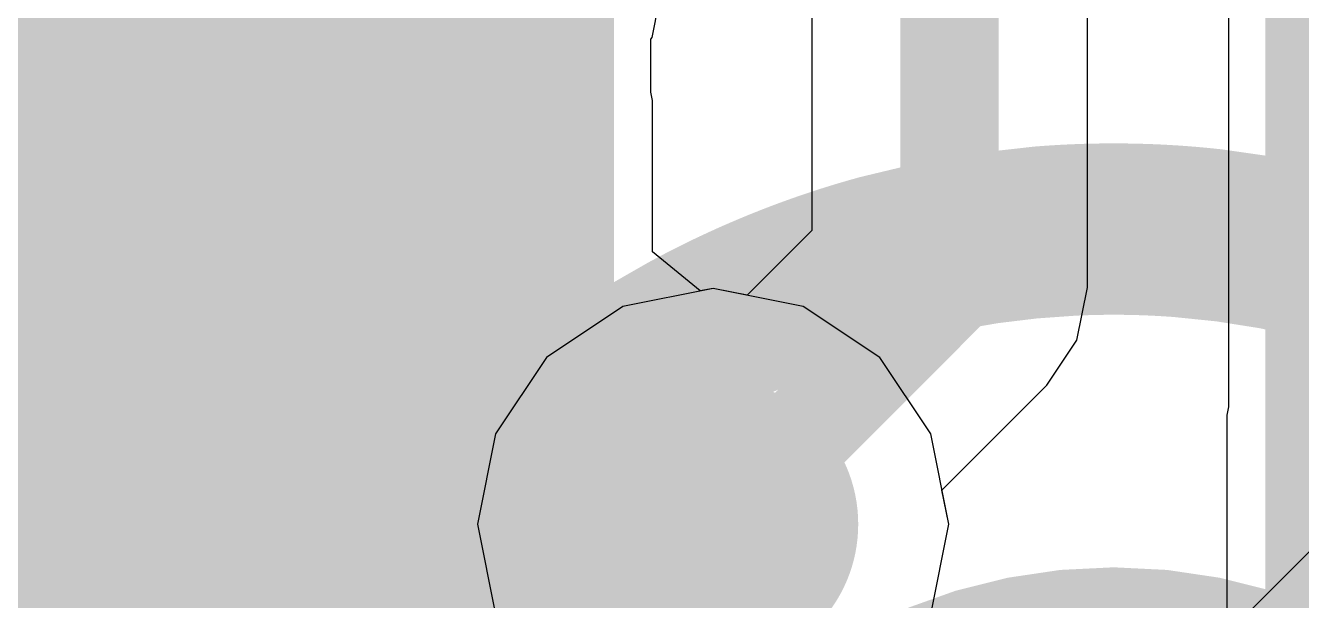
# Model space of a CAD drawing. Header units: inches. Extents: x -27 to 89, y -7 to 71.
# Drawn here: x 2.25 to 4.888, y 10.059 to 11.246 of the extents above; entities that cross this region are included whole.
import ezdxf

# ---------------------------------------------------------------- set-up
doc = ezdxf.new("R2010")
doc.units = ezdxf.units.IN
for name, color, linetype in [('Bottom Layer', 5, 'Continuous'), ('Bottom Paste', 16, 'Continuous'), ('Bottom Solder', 6, 'Continuous'), ('Dimensions', 6, 'Continuous'), ('Top Layer', 1, 'Continuous'), ('Top Overlay', 2, 'Continuous'), ('Via Holes', 16, 'Continuous')]:
    doc.layers.add(name, color=color, linetype=linetype)

# ---------------------------------------------------------------- blocks, each defined once
blk = doc.blocks.new('TC_0522C_1_7_260G__28')
at = {"layer": 'Top Overlay'}
blk.add_lwpolyline([(1.8796, -2.20979746, 0.127, 0.127, 0), (1.4224, -2.66699746, 0.127, 0.127, 0)], format="xyseb", dxfattribs=at)
blk.add_lwpolyline([(1.84785, -2.20979746, 0.0635, 0.0635, 1), (1.91135, -2.20979746, 0.0635, 0.0635, 1)], format="xyseb", close=True, dxfattribs=at)
blk = doc.blocks.new('TSOT_23_8_B_33')
at = {"layer": 'Bottom Layer'}
for points in [[(1.82500016, 0.09999853000000007), (0.77499972, 0.09999852999999992), (0.77499972, 0.5499976299999999), (1.82500016, 0.5499976300000001)], [(1.82500016, -0.5500001699999999), (0.77499972, -0.5500001700000001), (0.77499972, -0.1000010700000001), (1.82500016, -0.1000010699999999)]]:
    blk.add_hatch(color=5, dxfattribs=at).paths.add_polyline_path(points)
at = {"layer": 'Bottom Paste'}
for points in [[(1.82500016, 0.09999853000000007), (0.77499972, 0.09999852999999992), (0.77499972, 0.5499976299999999), (1.82500016, 0.5499976300000001)], [(1.82500016, -0.5500001699999999), (0.77499972, -0.5500001700000001), (0.77499972, -0.1000010700000001), (1.82500016, -0.1000010699999999)]]:
    blk.add_hatch(color=16, dxfattribs=at).paths.add_polyline_path(points)
at = {"layer": 'Bottom Solder'}
for points in [[(-0.6733997199999999, -0.001601469999999926), (-1.92660016, -0.001601470000000074), (-1.92660016, 0.6515976299999999), (-0.6733997199999999, 0.65159763)], [(1.92660016, -0.001601469999999926), (0.6733997199999999, -0.001601470000000074), (0.6733997199999999, 0.6515976299999999), (1.92660016, 0.65159763)], [(-0.6733997199999999, -0.6516001699999999), (-1.92660016, -0.65160017), (-1.92660016, 0.001598929999999926), (-0.6733997199999999, 0.001598930000000074)], [(1.92660016, -0.6516001699999999), (0.6733997199999999, -0.65160017), (0.6733997199999999, 0.001598929999999926), (1.92660016, 0.001598930000000074)], [(-0.6733997199999999, -1.30160141), (-1.92660016, -1.30160141), (-1.92660016, -0.64840231), (-0.6733997199999999, -0.6484023099999998)], [(1.92660016, -1.30160141), (0.6733997199999999, -1.30160141), (0.6733997199999999, -0.64840231), (1.92660016, -0.6484023099999998)]]:
    blk.add_hatch(color=6, dxfattribs=at).paths.add_polyline_path(points)

msp = doc.modelspace()

# ---------------------------------------------------------------- hatches: boundary and pattern name
at = {"layer": 'Bottom Layer'}
for points in [[(1.21206768, 10.6409998), (3.36520028, 10.6409998), (3.36520028, 11.09100144), (1.21206768, 11.09100144)], [(1.21206768, 9.991001099999998), (3.6717986, 9.991001099999998), (3.6717986, 10.44100274), (1.21206768, 10.44100274)]]:
    msp.add_hatch(color=5, dxfattribs=at).paths.add_polyline_path(points)
h = msp.add_hatch(color=5, dxfattribs=at)
edge = h.paths.add_edge_path()
edge.add_arc((3.67180114, 10.21600192), 0.2999994, 0, 360)
at = {"layer": 'Top Layer'}
h = msp.add_hatch(color=1, dxfattribs=at)
edge = h.paths.add_edge_path()
edge.add_arc((3.67180114, 10.21600192), 0.2999994, 0, 360)
at = {"layer": 'Via Holes'}
h = msp.add_hatch(color=7, dxfattribs=at)
edge = h.paths.add_edge_path()
edge.add_arc((3.67180114, 10.21600192), 0.1499997, 0, 360)

# ---------------------------------------------------------------- linework, layer by layer
at = {"layer": 'Bottom Layer'}
for p, q in [((3.875798699999999, 13.01265876), (3.875798699999999, 10.82287142)), ((4.4455461, 10.70487318), (4.4455461, 12.89467068)), ((3.54568252, 11.22162856), (3.559482339999999, 11.29100104)), ((4.73739972, 11.27349536), (4.73739972, 10.45850842)), ((3.54300028, 11.21761536), (3.54568252, 11.22162856)), ((3.54300028, 11.10850712), (3.54300028, 11.21761536)), ((3.54648262, 11.09100144), (3.54300028, 11.10850712)), ((3.54648262, 10.77832998), (3.54648262, 11.09100144)), ((3.875798699999999, 10.82287142), (3.74210326, 10.68917598)), ((3.644656159999999, 10.69776118), (3.54648262, 10.77832998)), ((3.67180114, 10.70316122), (3.644656159999999, 10.69776118)), ((3.74210326, 10.68917598), (3.67180114, 10.70316122)), ((4.42386212, 10.59585638), (4.4455461, 10.70487318)), ((4.36210964, 10.50343594), (4.42386212, 10.59585638)), ((4.1449752, 10.28630404), (4.36210202, 10.50343086)), ((4.36210202, 10.50343086), (4.36210964, 10.50343594)), ((4.73739972, 10.45850842), (4.73391738, 10.44100274)), ((4.73391738, 10.44100274), (4.73391738, 9.991001099999998)), ((4.15896044, 10.21600192), (4.1449752, 10.28630404)), ((4.121876439999999, 10.02957354), (4.15896044, 10.21600192))]:
    msp.add_line(p, q, dxfattribs=at)
for points in [[(4.1606724, 10.70487318, 0.2032, 0.2032, 0), (4.1606724, 13.01267146, 0.2032, 0.2032, 0)], [(3.67180114, 10.21600192, 0.2032, 0.2032, 0), (4.1606724, 10.70487318, 0.2032, 0.2032, 0)]]:
    msp.add_lwpolyline(points, format="xyseb", dxfattribs=at)
for points in [[(4.1098724, 10.70487318, 0.1016, 0.1016, 1), (4.2114724, 10.70487318, 0.1016, 0.1016, 1)], [(4.1098724, 10.70487318, 0.1016, 0.1016, 1), (4.2114724, 10.70487318, 0.1016, 0.1016, 1)], [(3.62100114, 10.21600192, 0.1016, 0.1016, 1), (3.72260114, 10.21600192, 0.1016, 0.1016, 1)]]:
    msp.add_lwpolyline(points, format="xyseb", close=True, dxfattribs=at)
at = {"layer": 'Dimensions'}
for points in [[(2.04999844, 10.40857964, 0.254, 0.254, 0), (3.09141876, 11.44999996, 0.254, 0.254, 0)], [(2.09999834, 10.38787102, 0.254, 0.254, 0), (3.11212992, 11.40000006, 0.254, 0.254, 0)], [(3.19999868, 11.10000066, 0.254, 0.254, 0), (3.19999868, 11.40000006, 0.254, 0.254, 0)], [(1.94999864, 11.10000066, 0.254, 0.254, 0), (2.74141946, 11.10000066, 0.254, 0.254, 0)], [(2.40000028, 10.60000166, 0.254, 0.254, 0), (2.89999928, 11.10000066, 0.254, 0.254, 0)], [(2.89999928, 11.10000066, 0.254, 0.254, 0), (3.19999868, 11.10000066, 0.254, 0.254, 0)], [(4.442876559999999, 10.87481442, 0.254, 0.254, -0.005186159092730853), (4.482828219999999, 10.87557896, 0.254, 0.254, 0)], [(4.482828219999999, 10.8755815, 0.254, 0.254, 0), (4.49999862, 10.8756577, 0.254, 0.254, 0)], [(4.49999862, 10.8256578, 0.254, 0.254, 0), (4.49999862, 10.8756577, 0.254, 0.254, 0)], [(4.49999862, 10.87565516, 0.254, 0.254, -0.005919131516809911), (4.54565766, 10.87511668, 0.254, 0.254, 0)], [(4.54565766, 10.87511668, 0.254, 0.254, -0.005964967505764538), (4.59111604, 10.8734987, 0.254, 0.254, 0)], [(4.00859752, 10.81038732, 0.254, 0.254, -0.04655982643987391), (4.346524199999999, 10.8695109, 0.254, 0.254, 0)], [(4.346524199999999, 10.8695109, 0.254, 0.254, -0.006764474387067879), (4.397415639999999, 10.87292466, 0.254, 0.254, 0)], [(4.397415639999999, 10.8729272, 0.254, 0.254, -0.005970431829915432), (4.442876559999999, 10.87481442, 0.254, 0.254, 0)], [(4.59111604, 10.8734987, 0.254, 0.254, -0.006757568537898818), (4.642015099999999, 10.8703872, 0.254, 0.254, 0)], [(4.642015099999999, 10.87038974, 0.254, 0.254, -0.009071971370668066), (4.709485119999999, 10.86411848, 0.254, 0.254, 0)], [(4.709485119999999, 10.86412102, 0.254, 0.254, -0.04649026391168175), (5.04545092, 10.79471298, 0.254, 0.254, 0)], [(4.49999862, 7.174346839999999, 0.254, 0.254, -0.9999999999999999), (4.49999862, 10.8256578, 0.254, 0.254, 0)], [(4.49999862, 10.7756579, 0.254, 0.254, 0), (4.49999862, 10.8256578, 0.254, 0.254, 0)], [(4.49999862, 10.8256578, 0.254, 0.254, -0.9999999999999999), (4.49999862, 7.174346839999999, 0.254, 0.254, 0)], [(3.94356082, 10.79137288, 0.254, 0.254, -0.009085292812609573), (4.00859752, 10.81038732, 0.254, 0.254, 0)], [(3.85223004, 10.76028074, 0.254, 0.254, -0.005973471920888639), (3.895089999999999, 10.7755182, 0.254, 0.254, 0)], [(3.895089999999999, 10.7755182, 0.254, 0.254, -0.006767347338275768), (3.94355828, 10.79137288, 0.254, 0.254, 0)], [(4.156202, 10.74214006, 0.254, 0.254, -0.03733031429911782), (4.41637928, 10.77372242, 0.254, 0.254, 0)], [(4.41637928, 10.77372496, 0.254, 0.254, -0.0061585918161188), (4.46048892, 10.77522864, 0.254, 0.254, 0)], [(4.46048638, 10.77522864, 0.254, 0.254, -0.004472244566945118), (4.492881539999999, 10.7756452, 0.254, 0.254, 0)], [(4.492881539999999, 10.77564266, 0.254, 0.254, 0), (4.49999862, 10.7756579, 0.254, 0.254, 0)], [(4.49999862, 10.7756579, 0.254, 0.254, -0.004945146306876818), (4.5358812, 10.77530484, 0.254, 0.254, 0)], [(4.5358812, 10.7753023, 0.254, 0.254, -0.005620357007558278), (4.57619608, 10.77405262, 0.254, 0.254, 0)], [(4.57619608, 10.77405262, 0.254, 0.254, -0.00795104455283453), (4.63255868, 10.77077094, 0.254, 0.254, 0)], [(4.632556139999999, 10.77077348, 0.254, 0.254, -0.04138337073966245), (4.91954566, 10.72541162, 0.254, 0.254, 0)], [(3.8042088, 10.7418251, 0.254, 0.254, 0), (3.809580899999999, 10.74396378, 0.254, 0.254, 0)], [(3.809580899999999, 10.74396378, 0.254, 0.254, 0), (3.81489966, 10.74606182, 0.254, 0.254, 0)], [(3.8149022, 10.74606436, 0.254, 0.254, -0.005189178097863506), (3.85223004, 10.76028074, 0.254, 0.254, 0)], [(3.741252359999999, 10.71536592, 0.254, 0.254, 0), (3.7470588, 10.71790846, 0.254, 0.254, 0)], [(3.7470588, 10.71790846, 0.254, 0.254, 0), (3.75288302, 10.72044084, 0.254, 0.254, 0)], [(3.75288302, 10.72044084, 0.254, 0.254, 0), (3.75871486, 10.72295036, 0.254, 0.254, 0)], [(3.75871486, 10.72295036, 0.254, 0.254, 0), (3.78187204, 10.7327192, 0.254, 0.254, 0)], [(3.78187204, 10.7327192, 0.254, 0.254, 0), (3.787561639999999, 10.73507124, 0.254, 0.254, 0)], [(3.787561639999999, 10.73507124, 0.254, 0.254, 0), (3.79318774, 10.73737502, 0.254, 0.254, 0)], [(3.79318774, 10.73737502, 0.254, 0.254, 0), (3.798742719999999, 10.739628, 0.254, 0.254, 0)], [(3.798742719999999, 10.739628, 0.254, 0.254, 0), (3.8042088, 10.7418251, 0.254, 0.254, 0)], [(4.04186136, 10.71554626, 0.254, 0.254, -0.006782711978862424), (4.08896312, 10.72746648, 0.254, 0.254, 0)], [(4.08896312, 10.72746394, 0.254, 0.254, -0.009708849412929231), (4.156202, 10.74214006, 0.254, 0.254, 0)], [(4.91954566, 10.72541416, 0.254, 0.254, -0.006796890249180593), (4.96677188, 10.71321454, 0.254, 0.254, 0)], [(3.5627691, 10.50819336, 0.254, 0.254, -0.06820306394631001), (4.002816479999999, 10.70463188, 0.254, 0.254, 0)], [(3.65195104, 10.6731943, 0.254, 0.254, -0.006510276867035417), (3.6960937, 10.69475636, 0.254, 0.254, 0)], [(3.6960937, 10.69475636, 0.254, 0.254, 0), (3.72405656, 10.70769258, 0.254, 0.254, 0)], [(3.72405656, 10.70769258, 0.254, 0.254, 0), (3.72974108, 10.7102529, 0.254, 0.254, 0)], [(3.72974108, 10.7102529, 0.254, 0.254, 0), (3.7354764, 10.71281068, 0.254, 0.254, 0)], [(3.7354764, 10.71281068, 0.254, 0.254, 0), (3.741252359999999, 10.71536592, 0.254, 0.254, 0)], [(4.002816479999999, 10.70462934, 0.254, 0.254, -0.005603698608993755), (4.0418639, 10.71554626, 0.254, 0.254, 0)], [(4.96677188, 10.71321454, 0.254, 0.254, 0), (4.9971833, 10.70463188, 0.254, 0.254, 0)], [(4.9971833, 10.70463188, 0.254, 0.254, -0.0902708687378922), (5.565394, 10.42052526, 0.254, 0.254, 0)], [(3.597783, 10.64472852, 0.254, 0.254, -0.008195232430908061), (3.65195358, 10.67319176, 0.254, 0.254, 0)], [(3.4120328, 10.52836858, 0.254, 0.254, -0.02980162167334047), (3.597783, 10.64473106, 0.254, 0.254, 0)], [(1.94999864, 10.60000166, 0.254, 0.254, 0), (2.24142046, 10.60000166, 0.254, 0.254, 0)], [(2.40000028, 10.30000226, 0.254, 0.254, 0), (2.40000028, 10.60000166, 0.254, 0.254, 0)], [(3.32936088, 10.46585664, 0.254, 0.254, -0.01403472944456146), (3.41203534, 10.52836604, 0.254, 0.254, 0)], [(3.43460324, 10.42052526, 0.254, 0.254, -0.02183236184637699), (3.5627691, 10.50819336, 0.254, 0.254, 0)], [(3.2822388, 10.42682192, 0.254, 0.254, -0.00819593829096714), (3.32936088, 10.46585918, 0.254, 0.254, 0)], [(3.24534784, 10.39438612, 0.254, 0.254, -0.006510992796722916), (3.2822388, 10.42682192, 0.254, 0.254, 0)], [(3.38933282, 10.38537928, 0.254, 0.254, -0.004975569639750354), (3.41644986, 10.40672036, 0.254, 0.254, 0)], [(3.41644986, 10.40672036, 0.254, 0.254, 0), (3.43460578, 10.42052526, 0.254, 0.254, 0)], [(3.213651179999999, 10.36512278, 0.254, 0.254, -0.00565666967148726), (3.2453453, 10.39438612, 0.254, 0.254, 0)], [(3.3579054, 10.3595297, 0.254, 0.254, -0.005806380584478714), (3.38933282, 10.38537928, 0.254, 0.254, 0)], [(3.15197998, 10.3041958, 0.254, 0.254, -0.01117700047584817), (3.213653719999999, 10.36512024, 0.254, 0.254, 0)], [(3.317895319999999, 10.32480028, 0.254, 0.254, -0.007482622135642392), (3.3579054, 10.35953224, 0.254, 0.254, 0)], [(3.12368946, 10.12148598, 0.254, 0.254, -0.03913888874331477), (3.31789786, 10.32479774, 0.254, 0.254, 0)], [(2.09999834, 10.30000226, 0.254, 0.254, 0), (2.40000028, 10.30000226, 0.254, 0.254, 0)], [(3.12224928, 10.27279124, 0.254, 0.254, -0.00561330057413452), (3.15197744, 10.3041958, 0.254, 0.254, 0)], [(3.08927246, 10.2362254, 0.254, 0.254, -0.006462547606187688), (3.12225182, 10.27279378, 0.254, 0.254, 0)], [(3.04954686, 10.1895021, 0.254, 0.254, -0.00813929296984378), (3.08927246, 10.23622286, 0.254, 0.254, 0)], [(2.85511494, 9.90193346, 0.254, 0.254, -0.04710975130365379), (3.04954686, 10.1895021, 0.254, 0.254, 0)], [(3.04301144, 10.01467644, 0.254, 0.254, -0.01871900268722525), (3.12368946, 10.12148344, 0.254, 0.254, 0)], [(2.98593764, 9.92757476, 0.254, 0.254, -0.01472009655486775), (3.0430089, 10.01467898, 0.254, 0.254, 0)], [(4.49999862, 8.00000178, 0.254, 0.254, -0.9999999999999999), (4.49999862, 10.00000286, 0.254, 0.254, 0)], [(4.49999862, 10.00000286, 0.254, 0.254, -0.9999999999999999), (4.49999862, 8.00000178, 0.254, 0.254, 0)], [(4.49999862, 9.900000519999999, 0.254, 0.254, 0), (4.49999862, 10.00000032, 0.254, 0.254, 0)]]:
    msp.add_lwpolyline(points, format="xyseb", dxfattribs=at)
for points in [[(2.67791946, 11.10000066, 0.127, 0.127, 1), (2.80491946, 11.10000066, 0.127, 0.127, 1)], [(2.83649928, 11.10000066, 0.127, 0.127, 1), (2.96349928, 11.10000066, 0.127, 0.127, 1)], [(2.83649928, 11.10000066, 0.127, 0.127, 1), (2.96349928, 11.10000066, 0.127, 0.127, 1)], [(3.13649868, 11.10000066, 0.127, 0.127, 1), (3.26349868, 11.10000066, 0.127, 0.127, 1)], [(3.13649868, 11.10000066, 0.127, 0.127, 1), (3.26349868, 11.10000066, 0.127, 0.127, 1)], [(4.41932822, 10.8755815, 0.127, 0.127, 1), (4.546328219999999, 10.8755815, 0.127, 0.127, 1)], [(4.41932822, 10.87557896, 0.127, 0.127, 1), (4.546328219999999, 10.87557896, 0.127, 0.127, 1)], [(4.43649862, 10.8756577, 0.127, 0.127, 1), (4.56349862, 10.8756577, 0.127, 0.127, 1)], [(4.43649862, 10.8756577, 0.127, 0.127, 1), (4.56349862, 10.8756577, 0.127, 0.127, 1)], [(4.43649862, 10.87565516, 0.127, 0.127, 1), (4.56349862, 10.87565516, 0.127, 0.127, 1)], [(4.482157659999999, 10.87511668, 0.127, 0.127, 1), (4.60915766, 10.87511668, 0.127, 0.127, 1)], [(4.482157659999999, 10.87511668, 0.127, 0.127, 1), (4.60915766, 10.87511668, 0.127, 0.127, 1)], [(4.2830242, 10.8695109, 0.127, 0.127, 1), (4.4100242, 10.8695109, 0.127, 0.127, 1)], [(4.2830242, 10.8695109, 0.127, 0.127, 1), (4.4100242, 10.8695109, 0.127, 0.127, 1)], [(4.33391564, 10.8729272, 0.127, 0.127, 1), (4.46091564, 10.8729272, 0.127, 0.127, 1)], [(4.33391564, 10.87292466, 0.127, 0.127, 1), (4.46091564, 10.87292466, 0.127, 0.127, 1)], [(4.37937656, 10.87481442, 0.127, 0.127, 1), (4.50637656, 10.87481442, 0.127, 0.127, 1)], [(4.37937656, 10.87481442, 0.127, 0.127, 1), (4.50637656, 10.87481442, 0.127, 0.127, 1)], [(4.52761604, 10.8734987, 0.127, 0.127, 1), (4.65461604, 10.8734987, 0.127, 0.127, 1)], [(4.52761604, 10.8734987, 0.127, 0.127, 1), (4.65461604, 10.8734987, 0.127, 0.127, 1)], [(4.5785151, 10.87038974, 0.127, 0.127, 1), (4.7055151, 10.87038974, 0.127, 0.127, 1)], [(4.5785151, 10.8703872, 0.127, 0.127, 1), (4.7055151, 10.8703872, 0.127, 0.127, 1)], [(4.64598512, 10.86412102, 0.127, 0.127, 1), (4.77298512, 10.86412102, 0.127, 0.127, 1)], [(4.64598512, 10.86411848, 0.127, 0.127, 1), (4.77298512, 10.86411848, 0.127, 0.127, 1)], [(4.43649862, 10.8256578, 0.127, 0.127, 1), (4.56349862, 10.8256578, 0.127, 0.127, 1)], [(4.43649862, 10.8256578, 0.127, 0.127, 1), (4.56349862, 10.8256578, 0.127, 0.127, 1)], [(4.43649862, 10.8256578, 0.127, 0.127, 1), (4.56349862, 10.8256578, 0.127, 0.127, 1)], [(4.43649862, 10.8256578, 0.127, 0.127, 1), (4.56349862, 10.8256578, 0.127, 0.127, 1)], [(3.94509752, 10.81038732, 0.127, 0.127, 1), (4.07209752, 10.81038732, 0.127, 0.127, 1)], [(3.94509752, 10.81038732, 0.127, 0.127, 1), (4.07209752, 10.81038732, 0.127, 0.127, 1)], [(3.83159, 10.7755182, 0.127, 0.127, 1), (3.95859, 10.7755182, 0.127, 0.127, 1)], [(3.83159, 10.7755182, 0.127, 0.127, 1), (3.95859, 10.7755182, 0.127, 0.127, 1)], [(3.88005828, 10.79137288, 0.127, 0.127, 1), (4.00705828, 10.79137288, 0.127, 0.127, 1)], [(3.88006082, 10.79137288, 0.127, 0.127, 1), (4.00706082, 10.79137288, 0.127, 0.127, 1)], [(4.35287928, 10.77372496, 0.127, 0.127, 1), (4.47987928, 10.77372496, 0.127, 0.127, 1)], [(4.35287928, 10.77372242, 0.127, 0.127, 1), (4.47987928, 10.77372242, 0.127, 0.127, 1)], [(4.39698638, 10.77522864, 0.127, 0.127, 1), (4.52398638, 10.77522864, 0.127, 0.127, 1)], [(4.39698892, 10.77522864, 0.127, 0.127, 1), (4.52398892, 10.77522864, 0.127, 0.127, 1)], [(4.42938154, 10.7756452, 0.127, 0.127, 1), (4.556381539999999, 10.7756452, 0.127, 0.127, 1)], [(4.42938154, 10.77564266, 0.127, 0.127, 1), (4.556381539999999, 10.77564266, 0.127, 0.127, 1)], [(4.43649862, 10.7756579, 0.127, 0.127, 1), (4.56349862, 10.7756579, 0.127, 0.127, 1)], [(4.43649862, 10.7756579, 0.127, 0.127, 1), (4.56349862, 10.7756579, 0.127, 0.127, 1)], [(4.43649862, 10.7756579, 0.127, 0.127, 1), (4.56349862, 10.7756579, 0.127, 0.127, 1)], [(4.4723812, 10.77530484, 0.127, 0.127, 1), (4.5993812, 10.77530484, 0.127, 0.127, 1)], [(4.4723812, 10.7753023, 0.127, 0.127, 1), (4.5993812, 10.7753023, 0.127, 0.127, 1)], [(4.51269608, 10.77405262, 0.127, 0.127, 1), (4.639696079999999, 10.77405262, 0.127, 0.127, 1)], [(4.51269608, 10.77405262, 0.127, 0.127, 1), (4.639696079999999, 10.77405262, 0.127, 0.127, 1)], [(4.56905614, 10.77077348, 0.127, 0.127, 1), (4.69605614, 10.77077348, 0.127, 0.127, 1)], [(4.569058679999999, 10.77077094, 0.127, 0.127, 1), (4.696058679999999, 10.77077094, 0.127, 0.127, 1)], [(3.746080899999999, 10.74396378, 0.127, 0.127, 1), (3.8730809, 10.74396378, 0.127, 0.127, 1)], [(3.746080899999999, 10.74396378, 0.127, 0.127, 1), (3.8730809, 10.74396378, 0.127, 0.127, 1)], [(3.75139966, 10.74606182, 0.127, 0.127, 1), (3.878399659999999, 10.74606182, 0.127, 0.127, 1)], [(3.751402199999999, 10.74606436, 0.127, 0.127, 1), (3.8784022, 10.74606436, 0.127, 0.127, 1)], [(3.78873004, 10.76028074, 0.127, 0.127, 1), (3.91573004, 10.76028074, 0.127, 0.127, 1)], [(3.78873004, 10.76028074, 0.127, 0.127, 1), (3.91573004, 10.76028074, 0.127, 0.127, 1)], [(3.6835588, 10.71790846, 0.127, 0.127, 1), (3.810558799999999, 10.71790846, 0.127, 0.127, 1)], [(3.6835588, 10.71790846, 0.127, 0.127, 1), (3.810558799999999, 10.71790846, 0.127, 0.127, 1)], [(3.68938302, 10.72044084, 0.127, 0.127, 1), (3.81638302, 10.72044084, 0.127, 0.127, 1)], [(3.68938302, 10.72044084, 0.127, 0.127, 1), (3.81638302, 10.72044084, 0.127, 0.127, 1)], [(3.69521486, 10.72295036, 0.127, 0.127, 1), (3.82221486, 10.72295036, 0.127, 0.127, 1)], [(3.69521486, 10.72295036, 0.127, 0.127, 1), (3.82221486, 10.72295036, 0.127, 0.127, 1)], [(3.71837204, 10.7327192, 0.127, 0.127, 1), (3.84537204, 10.7327192, 0.127, 0.127, 1)], [(3.71837204, 10.7327192, 0.127, 0.127, 1), (3.84537204, 10.7327192, 0.127, 0.127, 1)], [(3.72406164, 10.73507124, 0.127, 0.127, 1), (3.85106164, 10.73507124, 0.127, 0.127, 1)], [(3.72406164, 10.73507124, 0.127, 0.127, 1), (3.85106164, 10.73507124, 0.127, 0.127, 1)], [(3.72968774, 10.73737502, 0.127, 0.127, 1), (3.85668774, 10.73737502, 0.127, 0.127, 1)], [(3.72968774, 10.73737502, 0.127, 0.127, 1), (3.85668774, 10.73737502, 0.127, 0.127, 1)], [(3.73524272, 10.739628, 0.127, 0.127, 1), (3.86224272, 10.739628, 0.127, 0.127, 1)], [(3.73524272, 10.739628, 0.127, 0.127, 1), (3.86224272, 10.739628, 0.127, 0.127, 1)], [(3.740708799999999, 10.7418251, 0.127, 0.127, 1), (3.8677088, 10.7418251, 0.127, 0.127, 1)], [(3.740708799999999, 10.7418251, 0.127, 0.127, 1), (3.8677088, 10.7418251, 0.127, 0.127, 1)], [(4.02546312, 10.72746648, 0.127, 0.127, 1), (4.15246312, 10.72746648, 0.127, 0.127, 1)], [(4.02546312, 10.72746394, 0.127, 0.127, 1), (4.15246312, 10.72746394, 0.127, 0.127, 1)], [(4.092702, 10.74214006, 0.127, 0.127, 1), (4.219702, 10.74214006, 0.127, 0.127, 1)], [(4.092702, 10.74214006, 0.127, 0.127, 1), (4.219702, 10.74214006, 0.127, 0.127, 1)], [(4.856045659999999, 10.72541416, 0.127, 0.127, 1), (4.983045659999999, 10.72541416, 0.127, 0.127, 1)], [(4.856045659999999, 10.72541162, 0.127, 0.127, 1), (4.983045659999999, 10.72541162, 0.127, 0.127, 1)], [(3.6325937, 10.69475636, 0.127, 0.127, 1), (3.759593699999999, 10.69475636, 0.127, 0.127, 1)], [(3.6325937, 10.69475636, 0.127, 0.127, 1), (3.759593699999999, 10.69475636, 0.127, 0.127, 1)], [(3.66055656, 10.70769258, 0.127, 0.127, 1), (3.78755656, 10.70769258, 0.127, 0.127, 1)], [(3.66055656, 10.70769258, 0.127, 0.127, 1), (3.78755656, 10.70769258, 0.127, 0.127, 1)], [(3.66624108, 10.7102529, 0.127, 0.127, 1), (3.79324108, 10.7102529, 0.127, 0.127, 1)], [(3.66624108, 10.7102529, 0.127, 0.127, 1), (3.79324108, 10.7102529, 0.127, 0.127, 1)], [(3.6719764, 10.71281068, 0.127, 0.127, 1), (3.7989764, 10.71281068, 0.127, 0.127, 1)], [(3.6719764, 10.71281068, 0.127, 0.127, 1), (3.7989764, 10.71281068, 0.127, 0.127, 1)], [(3.677752359999999, 10.71536592, 0.127, 0.127, 1), (3.80475236, 10.71536592, 0.127, 0.127, 1)], [(3.677752359999999, 10.71536592, 0.127, 0.127, 1), (3.80475236, 10.71536592, 0.127, 0.127, 1)], [(3.93931648, 10.70463188, 0.127, 0.127, 1), (4.066316479999999, 10.70463188, 0.127, 0.127, 1)], [(3.93931648, 10.70462934, 0.127, 0.127, 1), (4.066316479999999, 10.70462934, 0.127, 0.127, 1)], [(3.97836136, 10.71554626, 0.127, 0.127, 1), (4.10536136, 10.71554626, 0.127, 0.127, 1)], [(3.9783639, 10.71554626, 0.127, 0.127, 1), (4.1053639, 10.71554626, 0.127, 0.127, 1)], [(4.903271879999999, 10.71321454, 0.127, 0.127, 1), (5.03027188, 10.71321454, 0.127, 0.127, 1)], [(4.903271879999999, 10.71321454, 0.127, 0.127, 1), (5.03027188, 10.71321454, 0.127, 0.127, 1)], [(4.9336833, 10.70463188, 0.127, 0.127, 1), (5.0606833, 10.70463188, 0.127, 0.127, 1)], [(4.9336833, 10.70463188, 0.127, 0.127, 1), (5.0606833, 10.70463188, 0.127, 0.127, 1)], [(3.58845104, 10.6731943, 0.127, 0.127, 1), (3.71545104, 10.6731943, 0.127, 0.127, 1)], [(3.58845358, 10.67319176, 0.127, 0.127, 1), (3.71545358, 10.67319176, 0.127, 0.127, 1)], [(3.534282999999999, 10.64473106, 0.127, 0.127, 1), (3.661283, 10.64473106, 0.127, 0.127, 1)], [(3.534282999999999, 10.64472852, 0.127, 0.127, 1), (3.661283, 10.64472852, 0.127, 0.127, 1)], [(2.17792046, 10.60000166, 0.127, 0.127, 1), (2.30492046, 10.60000166, 0.127, 0.127, 1)], [(2.33650028, 10.60000166, 0.127, 0.127, 1), (2.46350028, 10.60000166, 0.127, 0.127, 1)], [(2.33650028, 10.60000166, 0.127, 0.127, 1), (2.46350028, 10.60000166, 0.127, 0.127, 1)], [(3.3485328, 10.52836858, 0.127, 0.127, 1), (3.4755328, 10.52836858, 0.127, 0.127, 1)], [(3.34853534, 10.52836604, 0.127, 0.127, 1), (3.47553534, 10.52836604, 0.127, 0.127, 1)], [(3.499269099999999, 10.50819336, 0.127, 0.127, 1), (3.6262691, 10.50819336, 0.127, 0.127, 1)], [(3.499269099999999, 10.50819336, 0.127, 0.127, 1), (3.6262691, 10.50819336, 0.127, 0.127, 1)], [(3.26586088, 10.46585918, 0.127, 0.127, 1), (3.39286088, 10.46585918, 0.127, 0.127, 1)], [(3.26586088, 10.46585664, 0.127, 0.127, 1), (3.39286088, 10.46585664, 0.127, 0.127, 1)], [(3.2187388, 10.42682192, 0.127, 0.127, 1), (3.3457388, 10.42682192, 0.127, 0.127, 1)], [(3.2187388, 10.42682192, 0.127, 0.127, 1), (3.3457388, 10.42682192, 0.127, 0.127, 1)], [(3.35294986, 10.40672036, 0.127, 0.127, 1), (3.47994986, 10.40672036, 0.127, 0.127, 1)], [(3.35294986, 10.40672036, 0.127, 0.127, 1), (3.47994986, 10.40672036, 0.127, 0.127, 1)], [(3.37110324, 10.42052526, 0.127, 0.127, 1), (3.49810324, 10.42052526, 0.127, 0.127, 1)], [(3.37110578, 10.42052526, 0.127, 0.127, 1), (3.49810578, 10.42052526, 0.127, 0.127, 1)], [(3.1818453, 10.39438612, 0.127, 0.127, 1), (3.3088453, 10.39438612, 0.127, 0.127, 1)], [(3.18184784, 10.39438612, 0.127, 0.127, 1), (3.30884784, 10.39438612, 0.127, 0.127, 1)], [(3.32583282, 10.38537928, 0.127, 0.127, 1), (3.45283282, 10.38537928, 0.127, 0.127, 1)], [(3.32583282, 10.38537928, 0.127, 0.127, 1), (3.45283282, 10.38537928, 0.127, 0.127, 1)], [(3.15015118, 10.36512278, 0.127, 0.127, 1), (3.27715118, 10.36512278, 0.127, 0.127, 1)], [(3.15015372, 10.36512024, 0.127, 0.127, 1), (3.27715372, 10.36512024, 0.127, 0.127, 1)], [(3.2944054, 10.35953224, 0.127, 0.127, 1), (3.421405399999999, 10.35953224, 0.127, 0.127, 1)], [(3.2944054, 10.3595297, 0.127, 0.127, 1), (3.421405399999999, 10.3595297, 0.127, 0.127, 1)], [(3.25439532, 10.32480028, 0.127, 0.127, 1), (3.381395319999999, 10.32480028, 0.127, 0.127, 1)], [(3.25439786, 10.32479774, 0.127, 0.127, 1), (3.381397859999999, 10.32479774, 0.127, 0.127, 1)], [(2.33650028, 10.30000226, 0.127, 0.127, 1), (2.46350028, 10.30000226, 0.127, 0.127, 1)], [(2.33650028, 10.30000226, 0.127, 0.127, 1), (2.46350028, 10.30000226, 0.127, 0.127, 1)], [(3.08847744, 10.3041958, 0.127, 0.127, 1), (3.21547744, 10.3041958, 0.127, 0.127, 1)], [(3.08847998, 10.3041958, 0.127, 0.127, 1), (3.21547998, 10.3041958, 0.127, 0.127, 1)], [(3.05874928, 10.27279124, 0.127, 0.127, 1), (3.18574928, 10.27279124, 0.127, 0.127, 1)], [(3.05875182, 10.27279378, 0.127, 0.127, 1), (3.18575182, 10.27279378, 0.127, 0.127, 1)], [(3.02577246, 10.2362254, 0.127, 0.127, 1), (3.15277246, 10.2362254, 0.127, 0.127, 1)], [(3.02577246, 10.23622286, 0.127, 0.127, 1), (3.15277246, 10.23622286, 0.127, 0.127, 1)], [(2.98604686, 10.1895021, 0.127, 0.127, 1), (3.11304686, 10.1895021, 0.127, 0.127, 1)], [(2.98604686, 10.1895021, 0.127, 0.127, 1), (3.11304686, 10.1895021, 0.127, 0.127, 1)], [(3.06018946, 10.12148598, 0.127, 0.127, 1), (3.18718946, 10.12148598, 0.127, 0.127, 1)], [(3.06018946, 10.12148344, 0.127, 0.127, 1), (3.18718946, 10.12148344, 0.127, 0.127, 1)], [(2.9795089, 10.01467898, 0.127, 0.127, 1), (3.1065089, 10.01467898, 0.127, 0.127, 1)], [(2.97951144, 10.01467644, 0.127, 0.127, 1), (3.10651144, 10.01467644, 0.127, 0.127, 1)], [(4.43649862, 10.00000286, 0.127, 0.127, 1), (4.56349862, 10.00000286, 0.127, 0.127, 1)], [(4.43649862, 10.00000286, 0.127, 0.127, 1), (4.56349862, 10.00000286, 0.127, 0.127, 1)], [(4.43649862, 10.00000032, 0.127, 0.127, 1), (4.56349862, 10.00000032, 0.127, 0.127, 1)]]:
    msp.add_lwpolyline(points, format="xyseb", close=True, dxfattribs=at)
at = {"layer": 'Top Layer'}
for p, q in [((3.67180114, 10.70316122), (3.48537276, 10.66607722)), ((3.85822952, 10.66607722), (3.67180114, 10.70316122)), ((3.48537276, 10.66607722), (3.32732634, 10.56047672)), ((4.01627594, 10.56047672), (3.85822952, 10.66607722)), ((3.32732634, 10.56047672), (3.22172584, 10.4024303)), ((4.121876439999999, 10.4024303), (4.01627594, 10.56047672)), ((3.22172584, 10.4024303), (3.18464184, 10.21600192)), ((4.15896044, 10.21600192), (4.121876439999999, 10.4024303)), ((5.14937756, 10.40453088), (4.48845178, 9.74360256)), ((3.18464184, 10.21600192), (3.22172584, 10.02957354)), ((4.121876439999999, 10.02957354), (4.15896044, 10.21600192))]:
    msp.add_line(p, q, dxfattribs=at)

# ---------------------------------------------------------------- block references
at = {"rotation": 180}
for name, p in [('TSOT_23_8_B_33', (4.1402, 10.541)), ('TC_0522C_1_7_260G__28', (4.48986402, 8.999011719999999))]:
    msp.add_blockref(name, p, dxfattribs=at)

doc.saveas('drawing.dxf')
